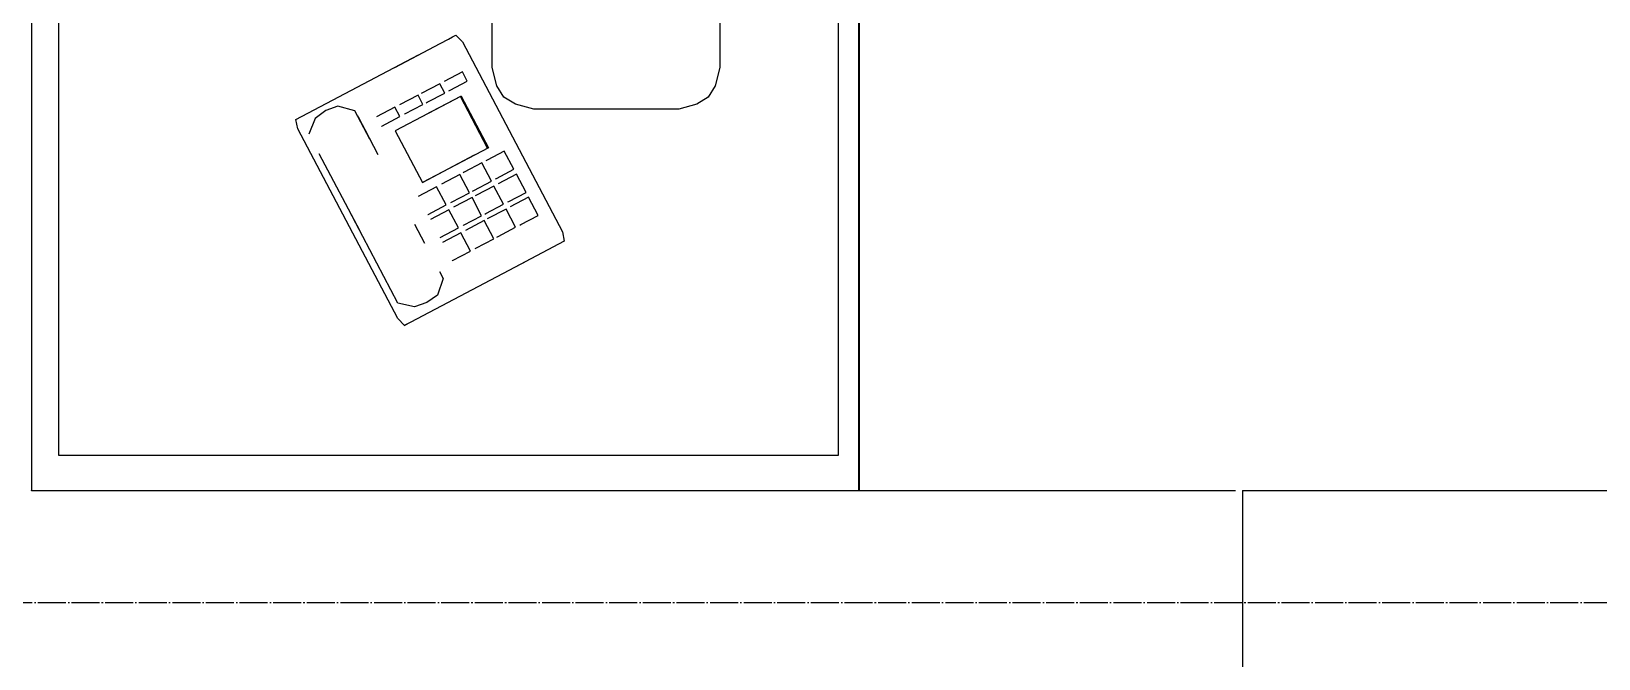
# Model space of a CAD drawing. Header units: millimetres. Extents: x -10810 to 173005, y -5940 to 37270.
# Drawn here: x 3737 to 4857, y 23657 to 24105 of the extents above; entities that cross this region are included whole.
import ezdxf

# ---------------------------------------------------------------- set-up
doc = ezdxf.new("R2010")
doc.units = ezdxf.units.MM
doc.linetypes.add('Штрих-пунктир', pattern=[24, 20, -1.5, 1, -1.5])
for name, color, linetype in [('Мебель', 130, 'Continuous'), ('Оси 2', 240, 'Continuous'), ('Стены', 40, 'Continuous')]:
    doc.layers.add(name, color=color, linetype=linetype)

# ---------------------------------------------------------------- blocks, each defined once
blk = doc.blocks.new('ms_34')
for p, q in [((-0.072024, -591.033558), (-0.072024, 0)), ((-0.072024, 0), (0, -0.036336)), ((1625.59047, 0), (-0.072024, 0)), ((0, -0.036336), (0, -591.016962)), ((1625.518368, -0.036336), (0, -0.036336)), ((24.951912, -576.099018), (24.951912, -19.634346)), ((24.951912, -19.634346), (1600.566246, -19.634346)), ((122.792028, -261.623958), (258.4146, -190.234566)), ((258.4146, -190.234566), (265.04445, -188.890458)), ((265.04445, -188.890458), (311.192034, -276.482394)), ((265.682814, -202.77672), (254.625036, -198.174762)), ((185.230422, -234.7209), (240.425136, -205.652334)), ((271.400712, -210.191064), (265.682814, -202.77672)), ((274.575018, -218.944932), (271.400712, -210.191064)), ((271.283196, -231.10371), (274.575018, -218.944932)), ((133.795026, -261.808782), (200.48232, -226.688004)), ((200.48232, -226.688004), (197.94996, -228.021816)), ((250.974372, -241.799358), (271.283196, -231.10371)), ((266.831016, -233.448606), (250.974372, -241.799358)), ((267.823008, -232.925892), (266.831016, -233.448606)), ((239.883402, -247.640136), (257.57847, -238.321212)), ((260.169768, -250.089168), (260.260248, -250.261692)), ((260.260248, -250.261692), (267.058038, -263.164044)), ((273.70956, -259.661298), (266.821002, -246.586134)), ((117.94338, -266.359524), (122.792028, -261.623958)), ((164.09097, -353.951454), (117.94338, -266.359524)), ((117.94338, -266.359524), (118.848396, -268.077564)), ((118.09716, -266.651916), (117.94338, -266.359524)), ((118.848396, -268.077564), (118.09716, -266.651916)), ((131.334402, -273.529818), (133.795026, -261.808782)), ((256.884954, -259.804062), (220.007232, -279.226686)), ((281.717634, -306.938268), (256.884954, -259.804062)), ((267.058038, -263.164044), (273.70956, -259.661298)), ((268.779804, -266.43219), (268.97757, -266.807844)), ((268.97757, -266.807844), (275.734308, -279.632382)), ((282.385896, -276.12963), (275.431392, -262.929444)), ((302.219298, -259.450722), (319.322778, -291.914754)), ((134.215452, -282.438474), (131.334402, -273.529818)), ((176.500224, -281.02026), (190.104816, -273.855402)), ((216.995862, -289.427376), (210.098718, -276.337056)), ((244.839552, -326.360322), (220.007232, -279.226686)), ((220.007232, -279.226686), (239.657808, -316.525272)), ((275.734308, -279.632382), (282.385896, -276.12963)), ((290.572284, -291.66813), (283.546902, -278.33262)), ((139.640952, -290.00616), (134.215452, -282.438474)), ((151.534296, -294.168096), (139.640952, -290.00616)), ((200.525094, -298.101714), (193.62831, -285.011106)), ((197.112606, -283.176042), (197.216322, -283.373454)), ((197.216322, -283.373454), (204.009102, -296.266368)), ((204.009102, -296.266368), (216.995862, -289.427376)), ((281.4276, -306.38781), (268.01841, -280.935864)), ((276.89502, -281.836512), (277.304292, -282.612996)), ((277.304292, -282.612996), (283.920696, -295.171452)), ((152.867604, -293.466282), (151.534296, -294.168096)), ((151.534296, -294.168096), (152.045562, -293.899158)), ((152.045562, -293.899158), (154.499172, -292.607406)), ((156.45354, -291.577722), (152.867604, -293.466282)), ((164.17122, -300.525), (164.27493, -300.726132)), ((164.27493, -300.726132), (171.067716, -313.615038)), ((184.054398, -306.775764), (177.157614, -293.685438)), ((180.641916, -291.85038), (180.745626, -292.047216)), ((180.745626, -292.047216), (187.538412, -304.9407)), ((187.538412, -304.9407), (200.525094, -298.101714)), ((209.25765, -314.67648), (202.297284, -301.465416)), ((205.781292, -299.630358), (205.989288, -300.025182)), ((205.989288, -300.025182), (212.741946, -312.841992)), ((225.728346, -306.00243), (218.76798, -292.791366)), ((283.920696, -295.171452), (290.572284, -291.66813)), ((285.512136, -298.191834), (285.964464, -299.05014)), ((285.964464, -299.05014), (292.421508, -311.30619)), ((299.073102, -307.802868), (292.16373, -294.688512)), ((319.322778, -291.914754), (322.451376, -297.853092)), ((322.451376, -297.853092), (323.964858, -300.726132)), ((323.964858, -300.726132), (325.00434, -302.698806)), ((171.067716, -313.615038), (184.054398, -306.775764)), ((320.37363, -307.837488), (184.77981, -379.282098)), ((192.786954, -323.350812), (185.826876, -310.139754)), ((189.310884, -308.305266), (189.518598, -308.699514)), ((189.518598, -308.699514), (196.271184, -321.515754)), ((212.741946, -312.841992), (225.728346, -306.00243)), ((227.384232, -309.145836), (226.911948, -308.249478)), ((233.970738, -321.647646), (227.384232, -309.145836)), ((244.54923, -325.809288), (281.4276, -306.38781)), ((281.717634, -306.938268), (244.839552, -326.360322)), ((281.4276, -306.38781), (281.717634, -306.938268)), ((292.421508, -311.30619), (299.073102, -307.802868)), ((325.23222, -303.131964), (320.37363, -307.837488)), ((325.00434, -302.698806), (325.23222, -303.131964)), ((172.840188, -316.979316), (173.047902, -317.373564)), ((173.047902, -317.373564), (179.800488, -330.189804)), ((179.800488, -330.189804), (192.786954, -323.350812)), ((196.271184, -321.515754), (209.25765, -314.67648)), ((197.455428, -323.763942), (197.92707, -324.65916)), ((210.91347, -317.820168), (210.44154, -316.924386)), ((217.500042, -330.321696), (210.91347, -317.820168)), ((213.925836, -315.08904), (214.397766, -315.98511)), ((214.397766, -315.98511), (220.984266, -328.486638)), ((220.984266, -328.486638), (233.970738, -321.647646)), ((180.984948, -332.43828), (181.456374, -333.333492)), ((181.456374, -333.333492), (188.04288, -345.83502)), ((201.029346, -338.996034), (193.97142, -325.59843)), ((197.92707, -324.65916), (204.513576, -337.160682)), ((204.513576, -337.160682), (217.500042, -330.321696)), ((225.974178, -346.405794), (219.086766, -333.333492)), ((222.57099, -331.498434), (222.96417, -332.244306)), ((222.96417, -332.244306), (229.458402, -344.571018)), ((235.950636, -325.405026), (235.557174, -324.65916)), ((242.444874, -337.731462), (235.950636, -325.405026)), ((280.928064, -337.465386), (289.014318, -332.397084)), ((289.014318, -332.397084), (302.078964, -329.07486)), ((302.078964, -329.07486), (435.579228, -329.07486)), ((178.13115, -380.601024), (159.387948, -345.02478)), ((188.04288, -345.83502), (201.029346, -338.996034)), ((209.50341, -355.079844), (202.616358, -342.007542)), ((206.100582, -340.173054), (206.493474, -340.91835)), ((206.493474, -340.91835), (212.987712, -353.245356)), ((212.987712, -353.245356), (225.974178, -346.405794)), ((229.458402, -344.571018), (242.444874, -337.731462)), ((272.383044, -358.859826), (275.993298, -345.785238)), ((275.993298, -345.785238), (280.928064, -337.465386)), ((189.630174, -348.847392), (190.022778, -349.592688)), ((190.022778, -349.592688), (196.517016, -361.919118)), ((196.517016, -361.919118), (209.50341, -355.079844)), ((272.383044, -462.257196), (272.383044, -358.859826)), ((184.77981, -379.282098), (178.13115, -380.601024)), ((275.99037, -475.194744), (272.383044, -462.257196)), ((280.942728, -483.393864), (275.99037, -475.194744)), ((289.027188, -488.362602), (280.942728, -483.393864)), ((302.03061, -491.609292), (289.027188, -488.362602)), ((419.614794, -491.609292), (302.03061, -491.609292)), ((460.156062, -576.303006), (24.951912, -576.099018)), ((-0.072024, -591.033558), (0, -591.016962)), ((474.686124, -591.033558), (-0.072024, -591.033558)), ((0, -591.016962), (474.670032, -591.016962))]:
    blk.add_line(p, q)

msp = doc.modelspace()

# ---------------------------------------------------------------- linework, layer by layer
at = {"layer": 'Оси 2', "linetype": 'Штрих-пунктир'}
msp.add_line((-8810, 23696.76), (33080, 23696.76), dxfattribs=at)
at = {"layer": 'Стены', "linetype": 'Continuous'}
for p, q in [((3737.304, 23776.76), (4597.304, 23776.76)), ((4602.255, 23776.76), (4602.255, 7576.76)), ((4602.255, 23776.76), (11977.304, 23776.76))]:
    msp.add_line(p, q, dxfattribs=at)
msp.add_lwpolyline([(3737.304, 29746.76), (3737.304, 23776.76)], dxfattribs=at)

# ---------------------------------------------------------------- block references
at = {"layer": 'Мебель', "color": 4, "rotation": 90}
msp.add_blockref('ms_34', (3737.304, 23776.76), dxfattribs=at)
msp.add_blockref('ms_34', (3737.304, 23776.76), dxfattribs=at)

doc.saveas('drawing.dxf')
